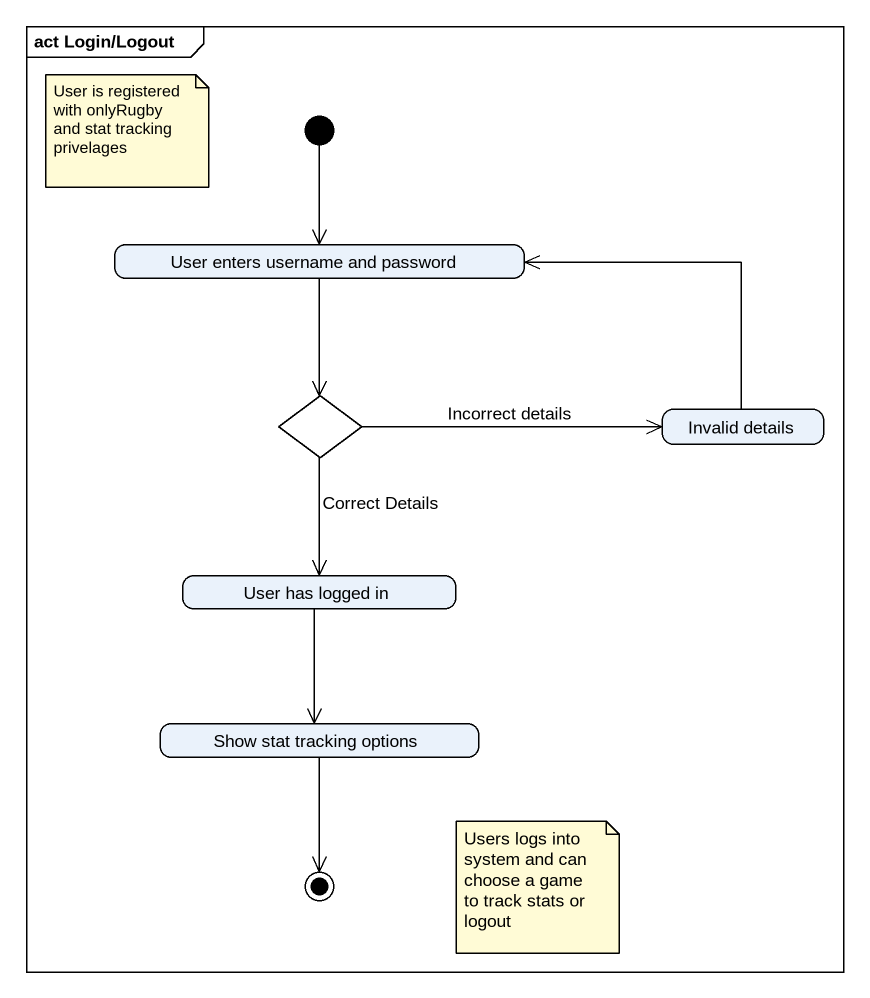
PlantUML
@startuml
mainframe act Login/Logout
hide empty description
state "User enters username and password" as User_enters_username_and
state choice1 <<choice>>
state "Invalid details" as Invalid_details
state "User has logged in" as User_has_logged_in
state "Show stat tracking options" as Show_stat_tracking_options
[*] --> User_enters_username_and
User_enters_username_and --> choice1
choice1 -right-> Invalid_details : Incorrect details
choice1 --> User_has_logged_in : Correct Details
Invalid_details -left-> User_enters_username_and
User_has_logged_in --> Show_stat_tracking_options
Show_stat_tracking_options --> [*]
note as N1
  User is registered with onlyRugby and stat tracking privelages
end note
note as N2
  Users logs into system and can choose a game to track stats or logout
end note
@enduml
